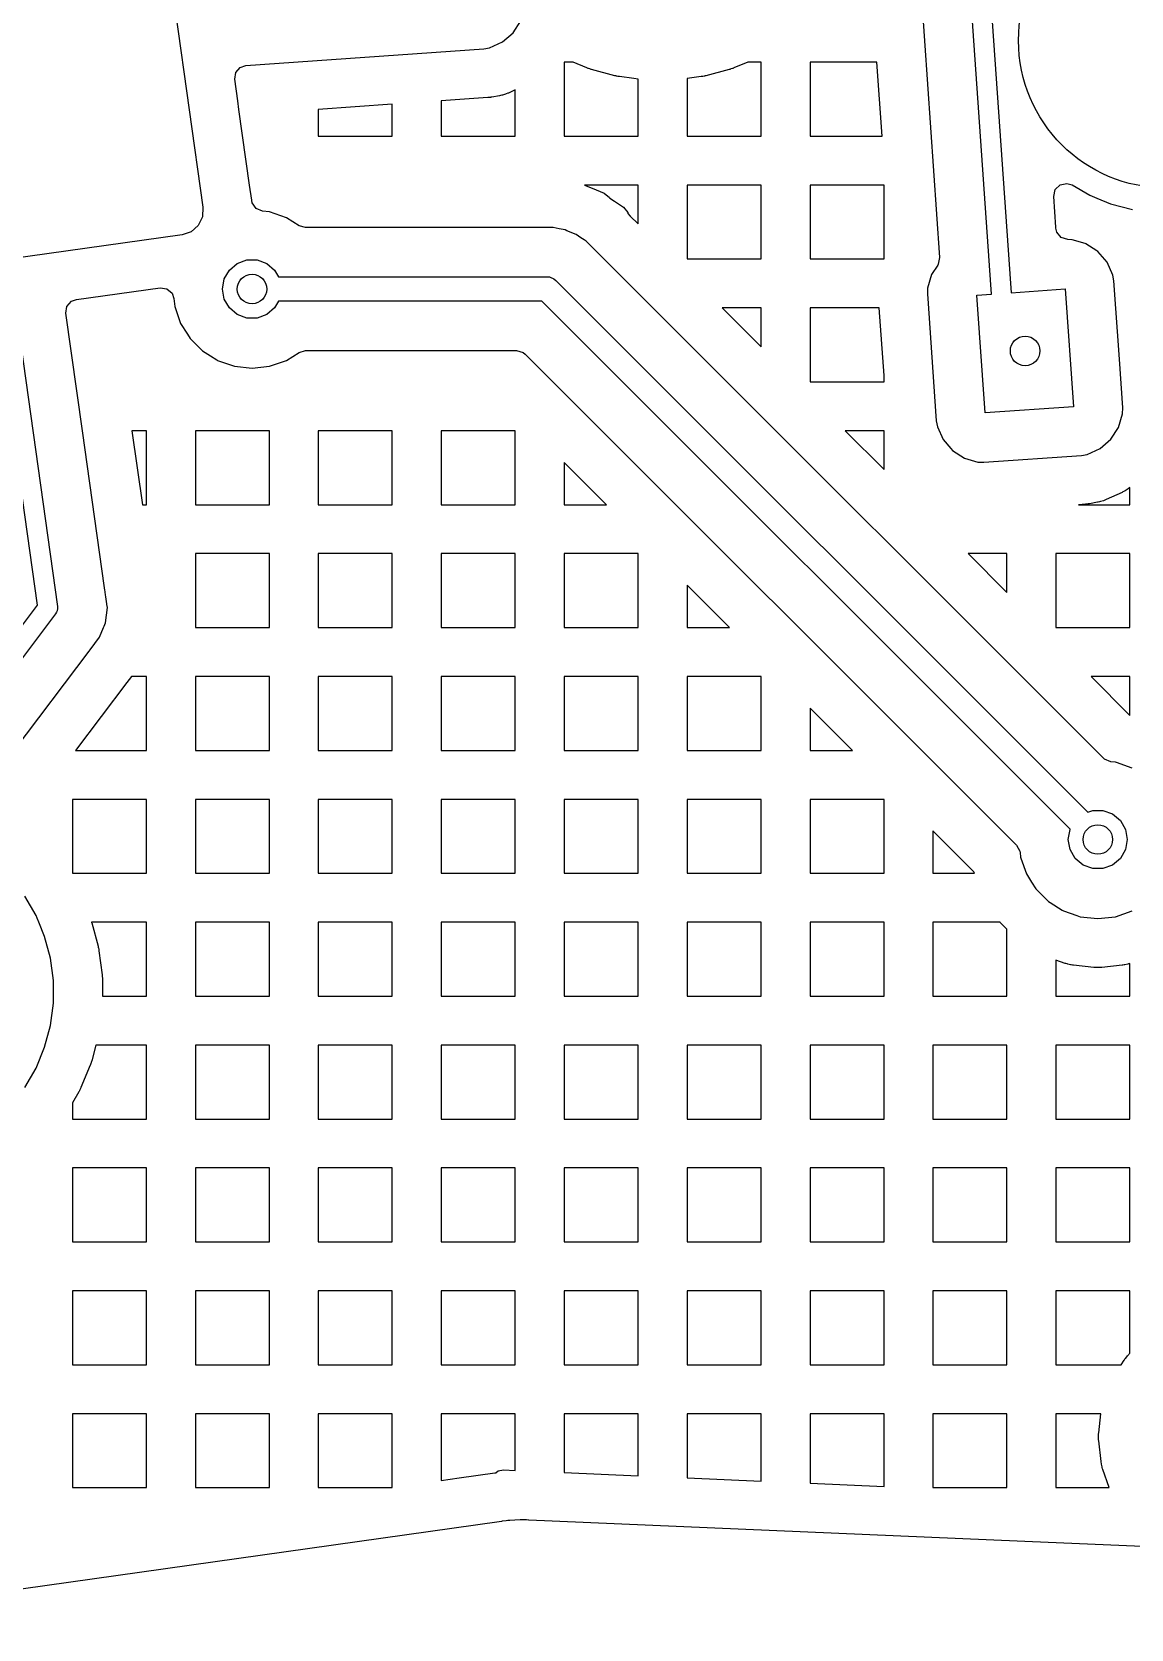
# Model space of a CAD drawing. Extents: x 2.49 to 8.57, y -5.87 to -1.87.
# Drawn here: x 4.153 to 4.593, y -4.87 to -4.23 of the extents above; entities that cross this region are included whole.
import ezdxf

# ---------------------------------------------------------------- set-up
doc = ezdxf.new("R2010")
doc.units = 0
doc.header["$MEASUREMENT"] = 0
doc.layers.add('BLACK', color=7, linetype='CONTINUOUS')

msp = doc.modelspace()

# ---------------------------------------------------------------- linework, layer by layer
at = {"layer": 'BLACK', "linetype": 'CONTINUOUS'}
for p, q in [((4.53754, -4.33535), (4.52454, -4.14934)), ((4.5325, -4.15042), (4.5454, -4.3348)), ((4.50509, -4.15374), (4.51676, -4.32069)), ((4.2109, -4.22253), (4.22186, -4.30051)), ((4.34601, -4.23064), (4.34908, -4.22588)), ((4.33657, -4.23669), (4.34173, -4.23435)), ((4.34173, -4.23435), (4.34601, -4.23064)), ((4.23906, -4.24376), (4.33424, -4.23711)), ((4.33424, -4.23711), (4.33657, -4.23669)), ((4.23456, -4.24931), (4.23496, -4.24659)), ((4.23496, -4.24659), (4.23677, -4.24452)), ((4.23677, -4.24452), (4.23906, -4.24376)), ((4.37003, -4.24244), (4.36646, -4.24244)), ((4.36646, -4.24244), (4.36646, -4.27205)), ((4.37558, -4.24474), (4.37003, -4.24244)), ((4.37573, -4.2448), (4.37558, -4.24474)), ((4.37603, -4.24491), (4.37573, -4.2448)), ((4.37618, -4.24496), (4.37603, -4.24491)), ((4.37679, -4.24517), (4.37618, -4.24496)), ((4.37694, -4.24522), (4.37679, -4.24517)), ((4.37725, -4.24531), (4.37694, -4.24522)), ((4.3774, -4.24536), (4.37725, -4.24531)), ((4.38675, -4.24786), (4.3774, -4.24536)), ((4.43257, -4.24536), (4.42322, -4.24786)), ((4.43272, -4.24531), (4.43257, -4.24536)), ((4.43303, -4.24522), (4.43272, -4.24531)), ((4.43318, -4.24517), (4.43303, -4.24522)), ((4.43379, -4.24496), (4.43318, -4.24517)), ((4.43394, -4.24491), (4.43379, -4.24496)), ((4.43424, -4.2448), (4.43394, -4.24491)), ((4.43439, -4.24474), (4.43424, -4.2448)), ((4.43994, -4.24244), (4.43439, -4.24474)), ((4.44528, -4.24244), (4.43994, -4.24244)), ((4.44528, -4.27205), (4.44528, -4.24244)), ((4.49164, -4.24244), (4.46489, -4.24244)), ((4.46489, -4.24244), (4.46489, -4.27205)), ((4.49371, -4.27205), (4.49164, -4.24244)), ((4.23578, -4.25795), (4.23456, -4.24931)), ((4.34686, -4.25355), (4.34413, -4.25479)), ((4.34686, -4.27205), (4.34686, -4.25355)), ((4.3869, -4.2479), (4.38675, -4.24786)), ((4.38722, -4.24797), (4.3869, -4.2479)), ((4.38737, -4.24801), (4.38722, -4.24797)), ((4.388, -4.24813), (4.38737, -4.24801)), ((4.38816, -4.24816), (4.388, -4.24813)), ((4.38848, -4.24821), (4.38816, -4.24816)), ((4.38863, -4.24824), (4.38848, -4.24821)), ((4.3943, -4.24898), (4.38863, -4.24824)), ((4.39607, -4.24922), (4.3943, -4.24898)), ((4.39607, -4.27205), (4.39607, -4.24922)), ((4.42134, -4.24824), (4.41568, -4.24898)), ((4.41568, -4.24898), (4.41568, -4.27205)), ((4.4215, -4.24821), (4.42134, -4.24824)), ((4.42181, -4.24816), (4.4215, -4.24821)), ((4.42197, -4.24813), (4.42181, -4.24816)), ((4.4226, -4.24801), (4.42197, -4.24813)), ((4.42276, -4.24797), (4.4226, -4.24801)), ((4.42307, -4.2479), (4.42276, -4.24797)), ((4.42322, -4.24786), (4.42307, -4.2479)), ((4.23626, -4.26139), (4.23578, -4.25795)), ((4.29764, -4.25932), (4.26804, -4.26139)), ((4.29764, -4.27205), (4.29764, -4.25932)), ((4.33587, -4.25665), (4.31725, -4.25795)), ((4.31725, -4.25795), (4.31725, -4.27205)), ((4.336, -4.25664), (4.33587, -4.25665)), ((4.33627, -4.25661), (4.336, -4.25664)), ((4.3364, -4.2566), (4.33627, -4.25661)), ((4.33692, -4.25653), (4.3364, -4.2566)), ((4.33705, -4.25651), (4.33692, -4.25653)), ((4.33731, -4.25648), (4.33705, -4.25651)), ((4.33744, -4.25645), (4.33731, -4.25648)), ((4.34062, -4.25588), (4.33744, -4.25645)), ((4.34092, -4.25582), (4.34062, -4.25588)), ((4.34152, -4.25568), (4.34092, -4.25582)), ((4.34181, -4.25559), (4.34152, -4.25568)), ((4.34298, -4.25523), (4.34181, -4.25559)), ((4.34327, -4.25513), (4.34298, -4.25523)), ((4.34384, -4.25491), (4.34327, -4.25513)), ((4.34413, -4.25479), (4.34384, -4.25491)), ((4.24052, -4.29165), (4.23626, -4.26139)), ((4.26804, -4.26139), (4.26804, -4.27205)), ((4.26804, -4.27205), (4.29764, -4.27205)), ((4.31725, -4.27205), (4.34686, -4.27205)), ((4.36646, -4.27205), (4.39607, -4.27205)), ((4.41568, -4.27205), (4.44528, -4.27205)), ((4.46489, -4.27205), (4.49371, -4.27205)), ((4.24136, -4.29765), (4.24052, -4.29165)), ((4.39607, -4.29165), (4.37463, -4.29165)), ((4.37463, -4.29165), (4.37504, -4.29182)), ((4.37504, -4.29182), (4.37922, -4.29355)), ((4.39607, -4.30721), (4.39607, -4.29165)), ((4.44528, -4.29165), (4.41568, -4.29165)), ((4.41568, -4.29165), (4.41568, -4.32126)), ((4.44528, -4.32126), (4.44528, -4.29165)), ((4.49449, -4.29165), (4.46489, -4.29165)), ((4.46489, -4.29165), (4.46489, -4.32126)), ((4.49449, -4.32126), (4.49449, -4.29165)), ((4.56304, -4.2935), (4.56499, -4.29156)), ((4.56499, -4.29156), (4.56768, -4.29098)), ((4.56768, -4.29098), (4.56976, -4.29162)), ((4.56976, -4.29162), (4.57685, -4.29572)), ((4.24139, -4.29789), (4.24136, -4.29765)), ((4.24159, -4.29873), (4.24139, -4.29789)), ((4.24314, -4.301), (4.24159, -4.29873)), ((4.37922, -4.29355), (4.37922, -4.29355)), ((4.37922, -4.29355), (4.37922, -4.29355)), ((4.37922, -4.29355), (4.3825, -4.29491)), ((4.3825, -4.29491), (4.38464, -4.29664)), ((4.38464, -4.29664), (4.38473, -4.29689)), ((4.38473, -4.29689), (4.3866, -4.29814)), ((4.3866, -4.29814), (4.3866, -4.29814)), ((4.3866, -4.29814), (4.39014, -4.30051)), ((4.56245, -4.29619), (4.56304, -4.2935)), ((4.56331, -4.30854), (4.56245, -4.29619)), ((4.57685, -4.29572), (4.57685, -4.29572)), ((4.57685, -4.29572), (4.57685, -4.29572)), ((4.57685, -4.29572), (4.5797, -4.29689)), ((4.5797, -4.29689), (4.5852, -4.29917)), ((4.22164, -4.30434), (4.21998, -4.3078)), ((4.22186, -4.30051), (4.22164, -4.30434)), ((4.24568, -4.30206), (4.24314, -4.301)), ((4.24855, -4.30239), (4.24568, -4.30206)), ((4.25526, -4.30473), (4.24855, -4.30239)), ((4.24855, -4.30239), (4.24855, -4.30239)), ((4.26035, -4.30793), (4.25526, -4.30473)), ((4.39014, -4.30051), (4.3919, -4.30262)), ((4.3919, -4.30262), (4.39196, -4.30311)), ((4.39196, -4.30311), (4.39294, -4.30409)), ((4.39294, -4.30409), (4.39294, -4.30409)), ((4.39294, -4.30409), (4.39607, -4.30721)), ((4.5852, -4.29917), (4.59392, -4.30151)), ((4.21711, -4.31036), (4.21348, -4.31162)), ((4.21998, -4.3078), (4.21711, -4.31036)), ((4.26295, -4.30868), (4.26035, -4.30793)), ((4.36203, -4.30868), (4.26295, -4.30868)), ((4.36439, -4.30915), (4.36203, -4.30868)), ((4.36203, -4.30868), (4.36203, -4.30868)), ((4.36203, -4.30868), (4.36203, -4.30868)), ((4.36679, -4.30963), (4.36439, -4.30915)), ((4.36439, -4.30915), (4.36439, -4.30915)), ((4.36754, -4.30994), (4.36679, -4.30963)), ((4.36679, -4.30963), (4.36679, -4.30963)), ((4.37127, -4.31148), (4.36754, -4.30994)), ((4.37317, -4.31275), (4.37127, -4.31148)), ((4.37127, -4.31148), (4.37127, -4.31148)), ((4.56334, -4.30898), (4.56331, -4.30854)), ((4.5637, -4.3105), (4.56334, -4.30898)), ((4.56542, -4.31265), (4.5637, -4.3105)), ((4.21348, -4.31162), (4.14409, -4.32138)), ((4.3745, -4.31364), (4.37317, -4.31275)), ((4.37317, -4.31275), (4.37317, -4.31275)), ((4.37317, -4.31275), (4.37317, -4.31275)), ((4.37531, -4.31418), (4.3745, -4.31364)), ((4.37891, -4.31778), (4.37531, -4.31418)), ((4.38239, -4.32126), (4.37891, -4.31778)), ((4.37891, -4.31778), (4.37891, -4.31778)), ((4.56803, -4.31352), (4.56542, -4.31265)), ((4.56986, -4.31359), (4.56803, -4.31352)), ((4.575, -4.31511), (4.56986, -4.31359)), ((4.56986, -4.31359), (4.56986, -4.31359)), ((4.5753, -4.3152), (4.575, -4.31511)), ((4.57964, -4.318), (4.5753, -4.3152)), ((4.15562, -4.45998), (4.13629, -4.32247)), ((4.14409, -4.32138), (4.16364, -4.4605)), ((4.23245, -4.32571), (4.23559, -4.32308)), ((4.23559, -4.32308), (4.23945, -4.32167)), ((4.23945, -4.32167), (4.24355, -4.32167)), ((4.24355, -4.32167), (4.2474, -4.32308)), ((4.2474, -4.32308), (4.25054, -4.32571)), ((4.40199, -4.34087), (4.38239, -4.32126)), ((4.41568, -4.32126), (4.44528, -4.32126)), ((4.46489, -4.32126), (4.49449, -4.32126)), ((4.516, -4.32368), (4.51356, -4.32746)), ((4.51618, -4.32338), (4.516, -4.32368)), ((4.51676, -4.32069), (4.51618, -4.32338)), ((4.58006, -4.31827), (4.57964, -4.318)), ((4.58376, -4.32255), (4.58006, -4.31827)), ((4.58611, -4.32771), (4.58376, -4.32255)), ((4.58376, -4.32255), (4.58376, -4.32255)), ((4.58376, -4.32255), (4.58376, -4.32255)), ((4.22969, -4.33331), (4.2304, -4.32927)), ((4.2304, -4.32927), (4.23245, -4.32571)), ((4.25054, -4.32571), (4.25209, -4.32839)), ((4.25209, -4.32839), (4.35961, -4.32839)), ((4.35961, -4.32839), (4.36057, -4.32848)), ((4.36057, -4.32848), (4.36057, -4.32848)), ((4.36057, -4.32848), (4.36089, -4.32861)), ((4.36089, -4.32861), (4.36234, -4.32921)), ((4.36234, -4.32921), (4.36234, -4.32921)), ((4.36234, -4.32921), (4.36309, -4.32983)), ((4.36309, -4.32983), (4.57611, -4.54285)), ((4.51356, -4.32746), (4.51195, -4.3329)), ((4.51356, -4.32746), (4.51356, -4.32746)), ((4.58652, -4.33004), (4.58611, -4.32771)), ((4.58872, -4.36139), (4.58652, -4.33004)), ((4.17118, -4.33747), (4.20467, -4.33276)), ((4.20467, -4.33276), (4.20739, -4.33316)), ((4.20739, -4.33316), (4.20947, -4.33497)), ((4.20947, -4.33497), (4.2102, -4.33705)), ((4.2102, -4.33705), (4.21058, -4.34036)), ((4.2304, -4.33735), (4.22969, -4.33331)), ((4.51195, -4.3329), (4.51186, -4.33526)), ((4.51186, -4.33526), (4.51186, -4.33526)), ((4.51186, -4.33526), (4.51542, -4.38615)), ((4.51195, -4.3329), (4.51195, -4.3329)), ((4.53165, -4.33576), (4.53754, -4.33535)), ((4.53495, -4.38289), (4.53165, -4.33576)), ((4.5454, -4.3348), (4.567, -4.33329)), ((4.567, -4.33329), (4.57029, -4.38042)), ((4.16702, -4.34298), (4.16742, -4.34026)), ((4.17364, -4.39008), (4.16702, -4.34298)), ((4.16742, -4.34026), (4.16923, -4.33819)), ((4.16923, -4.33819), (4.17118, -4.33747)), ((4.21058, -4.34036), (4.21058, -4.34036)), ((4.21058, -4.34036), (4.21292, -4.34707)), ((4.23245, -4.3409), (4.2304, -4.33735)), ((4.23559, -4.34354), (4.23245, -4.3409)), ((4.25054, -4.3409), (4.2474, -4.34354)), ((4.25209, -4.33823), (4.25054, -4.3409)), ((4.35757, -4.33823), (4.25209, -4.33823)), ((4.56902, -4.54968), (4.35757, -4.33823)), ((4.4316, -4.37047), (4.40199, -4.34087)), ((4.44528, -4.34087), (4.42972, -4.34087)), ((4.42972, -4.34087), (4.44528, -4.35643)), ((4.44528, -4.35643), (4.44528, -4.34087)), ((4.4926, -4.34087), (4.46489, -4.34087)), ((4.46489, -4.34087), (4.46489, -4.37047)), ((4.49449, -4.36794), (4.4926, -4.34087)), ((4.21292, -4.34707), (4.21565, -4.3514)), ((4.23945, -4.34494), (4.23559, -4.34354)), ((4.24355, -4.34494), (4.23945, -4.34494)), ((4.2474, -4.34354), (4.24355, -4.34494)), ((4.21565, -4.3514), (4.2167, -4.35308)), ((4.2167, -4.35308), (4.22172, -4.3581)), ((4.22172, -4.3581), (4.22481, -4.36004)), ((4.22481, -4.36004), (4.22743, -4.36169)), ((4.22743, -4.36169), (4.22774, -4.36188)), ((4.22774, -4.36188), (4.23444, -4.36423)), ((4.24855, -4.36423), (4.25526, -4.36188)), ((4.25526, -4.36188), (4.26035, -4.35868)), ((4.26035, -4.35868), (4.26295, -4.35793)), ((4.26295, -4.35793), (4.34738, -4.35793)), ((4.34738, -4.35793), (4.35002, -4.35871)), ((4.35002, -4.35871), (4.35084, -4.35936)), ((4.35084, -4.35936), (4.54755, -4.55608)), ((4.59008, -4.38093), (4.58872, -4.36139)), ((4.23444, -4.36423), (4.23444, -4.36423)), ((4.23444, -4.36423), (4.2415, -4.36502)), ((4.2415, -4.36502), (4.24855, -4.36423)), ((4.2415, -4.36502), (4.2415, -4.36502)), ((4.2415, -4.36502), (4.2415, -4.36502)), ((4.24855, -4.36423), (4.24855, -4.36423)), ((4.24855, -4.36423), (4.24855, -4.36423)), ((4.49449, -4.37047), (4.49449, -4.36794)), ((4.45121, -4.39008), (4.4316, -4.37047)), ((4.46489, -4.37047), (4.49449, -4.37047)), ((4.57029, -4.38042), (4.53495, -4.38289)), ((4.58999, -4.38328), (4.59008, -4.38093)), ((4.51542, -4.38615), (4.51542, -4.38615)), ((4.51542, -4.38615), (4.51584, -4.38847)), ((4.58839, -4.38872), (4.58999, -4.38328)), ((4.18249, -4.45303), (4.17364, -4.39008)), ((4.19922, -4.39008), (4.19344, -4.39008)), ((4.19344, -4.39008), (4.1976, -4.41969)), ((4.19922, -4.41969), (4.19922, -4.39008)), ((4.24843, -4.39008), (4.21882, -4.39008)), ((4.21882, -4.39008), (4.21882, -4.41969)), ((4.24843, -4.41969), (4.24843, -4.39008)), ((4.29764, -4.39008), (4.26804, -4.39008)), ((4.26804, -4.39008), (4.26804, -4.41969)), ((4.29764, -4.41969), (4.29764, -4.39008)), ((4.34686, -4.39008), (4.31725, -4.39008)), ((4.31725, -4.39008), (4.31725, -4.41969)), ((4.34686, -4.41969), (4.34686, -4.39008)), ((4.48081, -4.41969), (4.45121, -4.39008)), ((4.49449, -4.39008), (4.47893, -4.39008)), ((4.47893, -4.39008), (4.49449, -4.40564)), ((4.49449, -4.40564), (4.49449, -4.39008)), ((4.51584, -4.38847), (4.51584, -4.38847)), ((4.51584, -4.38847), (4.51818, -4.39363)), ((4.51818, -4.39363), (4.51818, -4.39363)), ((4.51818, -4.39363), (4.52122, -4.39715)), ((4.58103, -4.39718), (4.58532, -4.39348)), ((4.58532, -4.39348), (4.58839, -4.38872)), ((4.52122, -4.39715), (4.52189, -4.39792)), ((4.52189, -4.39792), (4.52665, -4.40099)), ((4.52665, -4.40099), (4.53208, -4.40259)), ((4.53444, -4.40268), (4.57355, -4.39994)), ((4.57355, -4.39994), (4.57587, -4.39953)), ((4.57587, -4.39953), (4.58103, -4.39718)), ((4.38343, -4.41969), (4.36646, -4.40272)), ((4.36646, -4.40272), (4.36646, -4.41969)), ((4.53208, -4.40259), (4.53287, -4.40262)), ((4.53287, -4.40262), (4.53444, -4.40268)), ((4.53444, -4.40268), (4.53444, -4.40268)), ((4.53444, -4.40268), (4.53444, -4.40268)), ((4.59219, -4.41332), (4.59101, -4.41407)), ((4.59248, -4.41312), (4.59219, -4.41332)), ((4.59292, -4.41279), (4.59248, -4.41312)), ((4.59292, -4.41969), (4.59292, -4.41279)), ((4.1976, -4.41969), (4.19922, -4.41969)), ((4.21882, -4.41969), (4.24843, -4.41969)), ((4.26804, -4.41969), (4.29764, -4.41969)), ((4.31725, -4.41969), (4.34686, -4.41969)), ((4.36646, -4.41969), (4.38343, -4.41969)), ((4.50042, -4.43929), (4.48081, -4.41969)), ((4.57518, -4.41949), (4.57231, -4.41969)), ((4.57231, -4.41969), (4.59292, -4.41969)), ((4.57531, -4.41947), (4.57518, -4.41949)), ((4.57557, -4.41945), (4.57531, -4.41947)), ((4.5757, -4.41943), (4.57557, -4.41945)), ((4.57622, -4.41937), (4.5757, -4.41943)), ((4.57635, -4.41935), (4.57622, -4.41937)), ((4.57661, -4.41931), (4.57635, -4.41935)), ((4.57674, -4.41929), (4.57661, -4.41931)), ((4.57993, -4.41872), (4.57674, -4.41929)), ((4.58022, -4.41866), (4.57993, -4.41872)), ((4.58082, -4.41851), (4.58022, -4.41866)), ((4.58111, -4.41843), (4.58082, -4.41851)), ((4.58229, -4.41807), (4.58111, -4.41843)), ((4.58257, -4.41797), (4.58229, -4.41807)), ((4.58315, -4.41775), (4.58257, -4.41797)), ((4.58343, -4.41763), (4.58315, -4.41775)), ((4.58978, -4.41474), (4.58343, -4.41763)), ((4.5901, -4.41459), (4.58978, -4.41474)), ((4.59071, -4.41425), (4.5901, -4.41459)), ((4.59101, -4.41407), (4.59071, -4.41425)), ((4.24843, -4.43929), (4.21882, -4.43929)), ((4.21882, -4.43929), (4.21882, -4.4689)), ((4.24843, -4.4689), (4.24843, -4.43929)), ((4.29764, -4.43929), (4.26804, -4.43929)), ((4.26804, -4.43929), (4.26804, -4.4689)), ((4.29764, -4.4689), (4.29764, -4.43929)), ((4.34686, -4.43929), (4.31725, -4.43929)), ((4.31725, -4.43929), (4.31725, -4.4689)), ((4.34686, -4.4689), (4.34686, -4.43929)), ((4.39607, -4.43929), (4.36646, -4.43929)), ((4.36646, -4.43929), (4.36646, -4.4689)), ((4.39607, -4.4689), (4.39607, -4.43929)), ((4.53002, -4.4689), (4.50042, -4.43929)), ((4.54371, -4.43929), (4.52815, -4.43929)), ((4.52815, -4.43929), (4.54371, -4.45485)), ((4.54371, -4.45485), (4.54371, -4.43929)), ((4.59292, -4.43929), (4.56331, -4.43929)), ((4.56331, -4.43929), (4.56331, -4.4689)), ((4.59292, -4.4689), (4.59292, -4.43929)), ((4.43264, -4.4689), (4.41568, -4.45193)), ((4.41568, -4.45193), (4.41568, -4.4689)), ((4.18261, -4.45389), (4.18249, -4.45303)), ((4.18269, -4.45444), (4.18261, -4.45389)), ((4.18261, -4.45389), (4.18261, -4.45389)), ((4.18261, -4.45389), (4.18261, -4.45389)), ((4.18272, -4.45468), (4.18269, -4.45444)), ((4.18288, -4.45579), (4.18272, -4.45468)), ((4.18272, -4.45468), (4.18272, -4.45468)), ((4.18298, -4.45655), (4.18288, -4.45579)), ((4.18339, -4.45945), (4.18298, -4.45655)), ((4.11799, -4.50991), (4.15562, -4.45998)), ((4.16289, -4.46342), (4.1233, -4.51596)), ((4.16329, -4.46276), (4.16289, -4.46342)), ((4.16344, -4.46215), (4.16329, -4.46276)), ((4.16367, -4.46127), (4.16344, -4.46215)), ((4.16364, -4.4605), (4.16367, -4.46127)), ((4.18283, -4.46702), (4.18359, -4.46084)), ((4.18342, -4.45965), (4.18339, -4.45945)), ((4.18359, -4.46084), (4.18342, -4.45965)), ((4.1805, -4.47279), (4.18207, -4.4689)), ((4.18207, -4.4689), (4.18229, -4.46835)), ((4.18229, -4.46835), (4.18283, -4.46702)), ((4.21882, -4.4689), (4.24843, -4.4689)), ((4.26804, -4.4689), (4.29764, -4.4689)), ((4.31725, -4.4689), (4.34686, -4.4689)), ((4.36646, -4.4689), (4.39607, -4.4689)), ((4.41568, -4.4689), (4.43264, -4.4689)), ((4.54963, -4.4885), (4.53002, -4.4689)), ((4.56331, -4.4689), (4.59292, -4.4689)), ((4.1763, -4.47835), (4.17675, -4.47776)), ((4.17675, -4.47776), (4.1805, -4.47279)), ((4.17675, -4.47776), (4.17675, -4.47776)), ((4.14634, -4.51811), (4.1763, -4.47835)), ((4.1763, -4.47835), (4.1763, -4.47835)), ((4.1932, -4.4885), (4.19139, -4.49091)), ((4.19922, -4.4885), (4.1932, -4.4885)), ((4.19922, -4.51811), (4.19922, -4.4885)), ((4.24843, -4.4885), (4.21882, -4.4885)), ((4.21882, -4.4885), (4.21882, -4.51811)), ((4.24843, -4.51811), (4.24843, -4.4885)), ((4.29764, -4.4885), (4.26804, -4.4885)), ((4.26804, -4.4885), (4.26804, -4.51811)), ((4.29764, -4.51811), (4.29764, -4.4885)), ((4.34686, -4.4885), (4.31725, -4.4885)), ((4.31725, -4.4885), (4.31725, -4.51811)), ((4.34686, -4.51811), (4.34686, -4.4885)), ((4.39607, -4.4885), (4.36646, -4.4885)), ((4.36646, -4.4885), (4.36646, -4.51811)), ((4.39607, -4.51811), (4.39607, -4.4885)), ((4.44528, -4.4885), (4.41568, -4.4885)), ((4.41568, -4.4885), (4.41568, -4.51811)), ((4.44528, -4.51811), (4.44528, -4.4885)), ((4.58238, -4.52125), (4.54963, -4.4885)), ((4.59292, -4.4885), (4.57736, -4.4885)), ((4.57736, -4.4885), (4.59292, -4.50407)), ((4.59292, -4.50407), (4.59292, -4.4885)), ((4.19139, -4.49091), (4.17089, -4.51811)), ((4.19139, -4.49091), (4.19139, -4.49091)), ((4.48186, -4.51811), (4.46489, -4.50114)), ((4.46489, -4.50114), (4.46489, -4.51811)), ((4.17089, -4.51811), (4.19922, -4.51811)), ((4.21882, -4.51811), (4.24843, -4.51811)), ((4.26804, -4.51811), (4.29764, -4.51811)), ((4.31725, -4.51811), (4.34686, -4.51811)), ((4.36646, -4.51811), (4.39607, -4.51811)), ((4.41568, -4.51811), (4.44528, -4.51811)), ((4.46489, -4.51811), (4.48186, -4.51811)), ((4.58275, -4.52158), (4.58238, -4.52125)), ((4.58528, -4.52265), (4.58275, -4.52158)), ((4.58714, -4.52286), (4.58528, -4.52265)), ((4.58754, -4.523), (4.58714, -4.52286)), ((4.58714, -4.52286), (4.58714, -4.52286)), ((4.58714, -4.52286), (4.58714, -4.52286)), ((4.59384, -4.5252), (4.58754, -4.523)), ((4.19922, -4.53772), (4.16961, -4.53772)), ((4.16961, -4.53772), (4.16961, -4.56732)), ((4.19922, -4.56732), (4.19922, -4.53772)), ((4.24843, -4.53772), (4.21882, -4.53772)), ((4.21882, -4.53772), (4.21882, -4.56732)), ((4.24843, -4.56732), (4.24843, -4.53772)), ((4.29764, -4.53772), (4.26804, -4.53772)), ((4.26804, -4.53772), (4.26804, -4.56732)), ((4.29764, -4.56732), (4.29764, -4.53772)), ((4.34686, -4.53772), (4.31725, -4.53772)), ((4.31725, -4.53772), (4.31725, -4.56732)), ((4.34686, -4.56732), (4.34686, -4.53772)), ((4.39607, -4.53772), (4.36646, -4.53772)), ((4.36646, -4.53772), (4.36646, -4.56732)), ((4.39607, -4.56732), (4.39607, -4.53772)), ((4.44528, -4.53772), (4.41568, -4.53772)), ((4.41568, -4.53772), (4.41568, -4.56732)), ((4.44528, -4.56732), (4.44528, -4.53772)), ((4.49449, -4.53772), (4.46489, -4.53772)), ((4.46489, -4.53772), (4.46489, -4.56732)), ((4.49449, -4.56732), (4.49449, -4.53772)), ((4.57611, -4.54285), (4.57803, -4.54215)), ((4.57803, -4.54215), (4.58213, -4.54215)), ((4.58213, -4.54215), (4.58598, -4.54355)), ((4.58598, -4.54355), (4.58913, -4.54619)), ((4.58913, -4.54619), (4.59118, -4.54974)), ((4.53044, -4.56669), (4.5141, -4.55035)), ((4.5141, -4.55035), (4.5141, -4.56732)), ((4.56827, -4.55378), (4.56898, -4.54974)), ((4.56898, -4.55782), (4.56827, -4.55378)), ((4.56898, -4.54974), (4.56902, -4.54968)), ((4.59118, -4.54974), (4.59189, -4.55378)), ((4.59189, -4.55378), (4.59118, -4.55782)), ((4.54755, -4.55608), (4.54887, -4.55849)), ((4.54887, -4.55849), (4.54895, -4.55898)), ((4.54895, -4.55898), (4.54916, -4.56084)), ((4.54916, -4.56084), (4.54916, -4.56084)), ((4.54916, -4.56084), (4.54916, -4.56084)), ((4.54916, -4.56084), (4.54932, -4.56131)), ((4.57103, -4.56137), (4.56898, -4.55782)), ((4.59118, -4.55782), (4.58913, -4.56137)), ((4.16961, -4.56732), (4.19922, -4.56732)), ((4.21882, -4.56732), (4.24843, -4.56732)), ((4.26804, -4.56732), (4.29764, -4.56732)), ((4.31725, -4.56732), (4.34686, -4.56732)), ((4.36646, -4.56732), (4.39607, -4.56732)), ((4.41568, -4.56732), (4.44528, -4.56732)), ((4.46489, -4.56732), (4.49449, -4.56732)), ((4.5141, -4.56732), (4.53066, -4.56732)), ((4.53047, -4.56679), (4.53044, -4.56669)), ((4.53066, -4.56732), (4.53047, -4.56679)), ((4.54932, -4.56131), (4.5515, -4.56754)), ((4.57417, -4.56401), (4.57103, -4.56137)), ((4.57803, -4.56541), (4.57417, -4.56401)), ((4.58213, -4.56541), (4.57803, -4.56541)), ((4.58598, -4.56401), (4.58213, -4.56541)), ((4.58913, -4.56137), (4.58598, -4.56401)), ((4.5515, -4.56754), (4.55358, -4.57085)), ((4.55358, -4.57085), (4.55528, -4.57355)), ((4.55528, -4.57355), (4.56031, -4.57857)), ((4.15503, -4.58425), (4.15051, -4.57642)), ((4.56031, -4.57857), (4.56095, -4.57898)), ((4.56095, -4.57898), (4.56583, -4.58204)), ((4.15548, -4.58533), (4.15503, -4.58425)), ((4.15503, -4.58425), (4.15503, -4.58425)), ((4.15503, -4.58425), (4.15503, -4.58425)), ((4.15614, -4.58693), (4.15548, -4.58533)), ((4.56583, -4.58204), (4.56632, -4.58235)), ((4.56632, -4.58235), (4.57173, -4.58425)), ((4.57173, -4.58425), (4.57302, -4.5847)), ((4.57302, -4.5847), (4.57302, -4.5847)), ((4.57302, -4.5847), (4.58008, -4.58549)), ((4.58008, -4.58549), (4.58714, -4.5847)), ((4.58008, -4.58549), (4.58008, -4.58549)), ((4.58008, -4.58549), (4.58008, -4.58549)), ((4.58714, -4.5847), (4.59384, -4.58235)), ((4.58714, -4.5847), (4.58714, -4.5847)), ((4.58714, -4.5847), (4.58714, -4.5847)), ((4.15849, -4.59259), (4.15614, -4.58693)), ((4.16083, -4.60132), (4.15849, -4.59259)), ((4.19922, -4.58693), (4.17726, -4.58693)), ((4.17726, -4.58693), (4.1773, -4.58706)), ((4.1773, -4.58706), (4.17734, -4.58721)), ((4.17734, -4.58721), (4.17985, -4.59656)), ((4.19922, -4.61654), (4.19922, -4.58693)), ((4.24843, -4.58693), (4.21882, -4.58693)), ((4.21882, -4.58693), (4.21882, -4.61654)), ((4.24843, -4.61654), (4.24843, -4.58693)), ((4.29764, -4.58693), (4.26804, -4.58693)), ((4.26804, -4.58693), (4.26804, -4.61654)), ((4.29764, -4.61654), (4.29764, -4.58693)), ((4.34686, -4.58693), (4.31725, -4.58693)), ((4.31725, -4.58693), (4.31725, -4.61654)), ((4.34686, -4.61654), (4.34686, -4.58693)), ((4.39607, -4.58693), (4.36646, -4.58693)), ((4.36646, -4.58693), (4.36646, -4.61654)), ((4.39607, -4.61654), (4.39607, -4.58693)), ((4.44528, -4.58693), (4.41568, -4.58693)), ((4.41568, -4.58693), (4.41568, -4.61654)), ((4.44528, -4.61654), (4.44528, -4.58693)), ((4.49449, -4.58693), (4.46489, -4.58693)), ((4.46489, -4.58693), (4.46489, -4.61654)), ((4.49449, -4.61654), (4.49449, -4.58693)), ((4.54094, -4.58693), (4.5141, -4.58693)), ((4.5141, -4.58693), (4.5141, -4.61654)), ((4.54103, -4.58703), (4.54094, -4.58693)), ((4.54371, -4.5897), (4.54103, -4.58703)), ((4.54371, -4.61654), (4.54371, -4.5897)), ((4.17985, -4.59656), (4.17989, -4.59671)), ((4.17989, -4.59671), (4.17996, -4.59702)), ((4.17996, -4.59702), (4.17999, -4.59718)), ((4.17999, -4.59718), (4.18012, -4.59781)), ((4.18012, -4.59781), (4.18015, -4.59797)), ((4.18015, -4.59797), (4.1802, -4.59828)), ((4.1802, -4.59828), (4.18022, -4.59844)), ((4.18022, -4.59844), (4.18149, -4.60804)), ((4.16201, -4.61028), (4.16083, -4.60132)), ((4.56707, -4.60339), (4.56331, -4.60207)), ((4.56331, -4.60207), (4.56331, -4.61654)), ((4.56733, -4.60347), (4.56707, -4.60339)), ((4.56786, -4.60362), (4.56733, -4.60347)), ((4.56812, -4.60369), (4.56786, -4.60362)), ((4.5692, -4.60394), (4.56812, -4.60369)), ((4.56946, -4.60399), (4.5692, -4.60394)), ((4.57001, -4.60408), (4.56946, -4.60399)), ((4.57028, -4.60412), (4.57001, -4.60408)), ((4.57843, -4.60504), (4.57028, -4.60412)), ((4.5787, -4.60506), (4.57843, -4.60504)), ((4.57926, -4.60509), (4.5787, -4.60506)), ((4.57953, -4.6051), (4.57926, -4.60509)), ((4.58063, -4.6051), (4.57953, -4.6051)), ((4.5809, -4.60509), (4.58063, -4.6051)), ((4.58146, -4.60506), (4.5809, -4.60509)), ((4.58173, -4.60504), (4.58146, -4.60506)), ((4.58988, -4.60412), (4.58173, -4.60504)), ((4.59015, -4.60408), (4.58988, -4.60412)), ((4.59069, -4.60399), (4.59015, -4.60408)), ((4.59096, -4.60394), (4.59069, -4.60399)), ((4.59204, -4.60369), (4.59096, -4.60394)), ((4.5923, -4.60362), (4.59204, -4.60369)), ((4.59283, -4.60347), (4.5923, -4.60362)), ((4.59292, -4.60344), (4.59283, -4.60347)), ((4.59292, -4.61654), (4.59292, -4.60344)), ((4.16201, -4.61931), (4.16201, -4.61028)), ((4.18149, -4.60804), (4.1815, -4.60819)), ((4.1815, -4.60819), (4.18154, -4.60852)), ((4.18154, -4.60852), (4.18155, -4.60867)), ((4.18155, -4.60867), (4.18159, -4.60932)), ((4.18159, -4.60932), (4.1816, -4.60947)), ((4.1816, -4.60947), (4.18161, -4.6098)), ((4.18161, -4.6098), (4.18161, -4.60996)), ((4.18161, -4.60996), (4.18161, -4.61654)), ((4.18161, -4.61654), (4.19922, -4.61654)), ((4.21882, -4.61654), (4.24843, -4.61654)), ((4.26804, -4.61654), (4.29764, -4.61654)), ((4.31725, -4.61654), (4.34686, -4.61654)), ((4.36646, -4.61654), (4.39607, -4.61654)), ((4.41568, -4.61654), (4.44528, -4.61654)), ((4.46489, -4.61654), (4.49449, -4.61654)), ((4.5141, -4.61654), (4.54371, -4.61654)), ((4.56331, -4.61654), (4.59292, -4.61654)), ((4.16083, -4.62827), (4.16201, -4.61931)), ((4.15849, -4.63699), (4.16083, -4.62827)), ((4.15503, -4.64534), (4.15849, -4.63699)), ((4.17901, -4.63614), (4.17734, -4.64238)), ((4.19922, -4.63614), (4.17901, -4.63614)), ((4.19922, -4.66575), (4.19922, -4.63614)), ((4.24843, -4.63614), (4.21882, -4.63614)), ((4.21882, -4.63614), (4.21882, -4.66575)), ((4.24843, -4.66575), (4.24843, -4.63614)), ((4.29764, -4.63614), (4.26804, -4.63614)), ((4.26804, -4.63614), (4.26804, -4.66575)), ((4.29764, -4.66575), (4.29764, -4.63614)), ((4.34686, -4.63614), (4.31725, -4.63614)), ((4.31725, -4.63614), (4.31725, -4.66575)), ((4.34686, -4.66575), (4.34686, -4.63614)), ((4.39607, -4.63614), (4.36646, -4.63614)), ((4.36646, -4.63614), (4.36646, -4.66575)), ((4.39607, -4.66575), (4.39607, -4.63614)), ((4.44528, -4.63614), (4.41568, -4.63614)), ((4.41568, -4.63614), (4.41568, -4.66575)), ((4.44528, -4.66575), (4.44528, -4.63614)), ((4.49449, -4.63614), (4.46489, -4.63614)), ((4.46489, -4.63614), (4.46489, -4.66575)), ((4.49449, -4.66575), (4.49449, -4.63614)), ((4.54371, -4.63614), (4.5141, -4.63614)), ((4.5141, -4.63614), (4.5141, -4.66575)), ((4.54371, -4.66575), (4.54371, -4.63614)), ((4.59292, -4.63614), (4.56331, -4.63614)), ((4.56331, -4.63614), (4.56331, -4.66575)), ((4.59292, -4.66575), (4.59292, -4.63614)), ((4.17678, -4.64405), (4.17673, -4.6442)), ((4.1769, -4.64375), (4.17678, -4.64405)), ((4.17695, -4.6436), (4.1769, -4.64375)), ((4.17716, -4.64299), (4.17695, -4.6436)), ((4.17721, -4.64284), (4.17716, -4.64299)), ((4.1773, -4.64253), (4.17721, -4.64284)), ((4.17734, -4.64238), (4.1773, -4.64253)), ((4.15051, -4.65316), (4.15503, -4.64534)), ((4.17673, -4.6442), (4.17302, -4.65314)), ((4.17217, -4.65487), (4.16961, -4.6593)), ((4.17225, -4.65473), (4.17217, -4.65487)), ((4.1724, -4.65444), (4.17225, -4.65473)), ((4.17247, -4.6543), (4.1724, -4.65444)), ((4.17276, -4.65373), (4.17247, -4.6543)), ((4.17283, -4.65358), (4.17276, -4.65373)), ((4.17296, -4.65329), (4.17283, -4.65358)), ((4.17302, -4.65314), (4.17296, -4.65329)), ((4.16961, -4.6593), (4.16961, -4.66575)), ((4.16961, -4.66575), (4.19922, -4.66575)), ((4.21882, -4.66575), (4.24843, -4.66575)), ((4.26804, -4.66575), (4.29764, -4.66575)), ((4.31725, -4.66575), (4.34686, -4.66575)), ((4.36646, -4.66575), (4.39607, -4.66575)), ((4.41568, -4.66575), (4.44528, -4.66575)), ((4.46489, -4.66575), (4.49449, -4.66575)), ((4.5141, -4.66575), (4.54371, -4.66575)), ((4.56331, -4.66575), (4.59292, -4.66575)), ((4.19922, -4.68535), (4.16961, -4.68535)), ((4.16961, -4.68535), (4.16961, -4.71496)), ((4.19922, -4.71496), (4.19922, -4.68535)), ((4.24843, -4.68535), (4.21882, -4.68535)), ((4.21882, -4.68535), (4.21882, -4.71496)), ((4.24843, -4.71496), (4.24843, -4.68535)), ((4.29764, -4.68535), (4.26804, -4.68535)), ((4.26804, -4.68535), (4.26804, -4.71496)), ((4.29764, -4.71496), (4.29764, -4.68535)), ((4.34686, -4.68535), (4.31725, -4.68535)), ((4.31725, -4.68535), (4.31725, -4.71496)), ((4.34686, -4.71496), (4.34686, -4.68535)), ((4.39607, -4.68535), (4.36646, -4.68535)), ((4.36646, -4.68535), (4.36646, -4.71496)), ((4.39607, -4.71496), (4.39607, -4.68535)), ((4.44528, -4.68535), (4.41568, -4.68535)), ((4.41568, -4.68535), (4.41568, -4.71496)), ((4.44528, -4.71496), (4.44528, -4.68535)), ((4.49449, -4.68535), (4.46489, -4.68535)), ((4.46489, -4.68535), (4.46489, -4.71496)), ((4.49449, -4.71496), (4.49449, -4.68535)), ((4.54371, -4.68535), (4.5141, -4.68535)), ((4.5141, -4.68535), (4.5141, -4.71496)), ((4.54371, -4.71496), (4.54371, -4.68535)), ((4.59292, -4.68535), (4.56331, -4.68535)), ((4.56331, -4.68535), (4.56331, -4.71496)), ((4.59292, -4.71496), (4.59292, -4.68535)), ((4.16961, -4.71496), (4.19922, -4.71496)), ((4.21882, -4.71496), (4.24843, -4.71496)), ((4.26804, -4.71496), (4.29764, -4.71496)), ((4.31725, -4.71496), (4.34686, -4.71496)), ((4.36646, -4.71496), (4.39607, -4.71496)), ((4.41568, -4.71496), (4.44528, -4.71496)), ((4.46489, -4.71496), (4.49449, -4.71496)), ((4.5141, -4.71496), (4.54371, -4.71496)), ((4.56331, -4.71496), (4.59292, -4.71496)), ((4.19922, -4.73457), (4.16961, -4.73457)), ((4.16961, -4.73457), (4.16961, -4.76417)), ((4.19922, -4.76417), (4.19922, -4.73457)), ((4.24843, -4.73457), (4.21882, -4.73457)), ((4.21882, -4.73457), (4.21882, -4.76417)), ((4.24843, -4.76417), (4.24843, -4.73457)), ((4.29764, -4.73457), (4.26804, -4.73457)), ((4.26804, -4.73457), (4.26804, -4.76417)), ((4.29764, -4.76417), (4.29764, -4.73457)), ((4.34686, -4.73457), (4.31725, -4.73457)), ((4.31725, -4.73457), (4.31725, -4.76417)), ((4.34686, -4.76417), (4.34686, -4.73457)), ((4.39607, -4.73457), (4.36646, -4.73457)), ((4.36646, -4.73457), (4.36646, -4.76417)), ((4.39607, -4.76417), (4.39607, -4.73457)), ((4.44528, -4.73457), (4.41568, -4.73457)), ((4.41568, -4.73457), (4.41568, -4.76417)), ((4.44528, -4.76417), (4.44528, -4.73457)), ((4.49449, -4.73457), (4.46489, -4.73457)), ((4.46489, -4.73457), (4.46489, -4.76417)), ((4.49449, -4.76417), (4.49449, -4.73457)), ((4.54371, -4.73457), (4.5141, -4.73457)), ((4.5141, -4.73457), (4.5141, -4.76417)), ((4.54371, -4.76417), (4.54371, -4.73457)), ((4.59292, -4.73457), (4.56331, -4.73457)), ((4.56331, -4.73457), (4.56331, -4.76417)), ((4.59292, -4.75953), (4.59292, -4.73457)), ((4.16961, -4.76417), (4.19922, -4.76417)), ((4.21882, -4.76417), (4.24843, -4.76417)), ((4.26804, -4.76417), (4.29764, -4.76417)), ((4.31725, -4.76417), (4.34686, -4.76417)), ((4.36646, -4.76417), (4.39607, -4.76417)), ((4.41568, -4.76417), (4.44528, -4.76417)), ((4.46489, -4.76417), (4.49449, -4.76417)), ((4.5141, -4.76417), (4.54371, -4.76417)), ((4.56331, -4.76417), (4.58947, -4.76417)), ((4.58947, -4.76417), (4.5906, -4.76237)), ((4.5906, -4.76237), (4.59075, -4.76215)), ((4.59075, -4.76215), (4.59107, -4.7617)), ((4.59107, -4.7617), (4.59124, -4.76148)), ((4.59124, -4.76148), (4.59192, -4.76062)), ((4.59192, -4.76062), (4.5921, -4.76041)), ((4.5921, -4.76041), (4.59247, -4.76)), ((4.59247, -4.76), (4.59266, -4.7598)), ((4.59266, -4.7598), (4.59292, -4.75953)), ((4.19922, -4.78378), (4.16961, -4.78378)), ((4.16961, -4.78378), (4.16961, -4.81339)), ((4.19922, -4.81339), (4.19922, -4.78378)), ((4.24843, -4.78378), (4.21882, -4.78378)), ((4.21882, -4.78378), (4.21882, -4.81339)), ((4.24843, -4.81339), (4.24843, -4.78378)), ((4.29764, -4.78378), (4.26804, -4.78378)), ((4.26804, -4.78378), (4.26804, -4.81339)), ((4.29764, -4.8105), (4.29764, -4.78378)), ((4.34686, -4.78378), (4.31725, -4.78378)), ((4.31725, -4.78378), (4.31725, -4.8105)), ((4.34686, -4.80652), (4.34686, -4.78378)), ((4.39607, -4.78378), (4.36646, -4.78378)), ((4.36646, -4.78378), (4.36646, -4.80736)), ((4.39607, -4.80864), (4.39607, -4.78378)), ((4.44528, -4.78378), (4.41568, -4.78378)), ((4.41568, -4.78378), (4.41568, -4.80949)), ((4.44528, -4.81077), (4.44528, -4.78378)), ((4.49449, -4.78378), (4.46489, -4.78378)), ((4.46489, -4.78378), (4.46489, -4.81162)), ((4.49449, -4.8129), (4.49449, -4.78378)), ((4.54371, -4.78378), (4.5141, -4.78378)), ((4.5141, -4.78378), (4.5141, -4.81339)), ((4.54371, -4.81339), (4.54371, -4.78378)), ((4.5813, -4.78378), (4.56331, -4.78378)), ((4.56331, -4.78378), (4.56331, -4.81339)), ((4.58044, -4.7914), (4.5813, -4.78378)), ((4.58038, -4.7925), (4.58039, -4.79222)), ((4.58038, -4.7936), (4.58038, -4.7925)), ((4.58039, -4.79387), (4.58038, -4.7936)), ((4.58039, -4.79222), (4.58042, -4.79167)), ((4.58042, -4.79442), (4.58039, -4.79387)), ((4.58042, -4.79167), (4.58044, -4.7914)), ((4.58044, -4.79469), (4.58042, -4.79442)), ((4.58136, -4.80285), (4.58044, -4.79469)), ((4.5814, -4.80312), (4.58136, -4.80285)), ((4.58149, -4.80366), (4.5814, -4.80312)), ((4.58155, -4.80393), (4.58149, -4.80366)), ((4.58179, -4.805), (4.58155, -4.80393)), ((4.31725, -4.8105), (4.32442, -4.80949)), ((4.32442, -4.80949), (4.33865, -4.80748)), ((4.33865, -4.80748), (4.33919, -4.8074)), ((4.33919, -4.8074), (4.33923, -4.80736)), ((4.33923, -4.80736), (4.34002, -4.80671)), ((4.34002, -4.80671), (4.34216, -4.80631)), ((4.34216, -4.80631), (4.34686, -4.80652)), ((4.36646, -4.80736), (4.39607, -4.80864)), ((4.41568, -4.80949), (4.44528, -4.81077)), ((4.58186, -4.80527), (4.58179, -4.805)), ((4.58201, -4.8058), (4.58186, -4.80527)), ((4.5821, -4.80606), (4.58201, -4.8058)), ((4.58466, -4.81339), (4.5821, -4.80606)), ((4.16961, -4.81339), (4.19922, -4.81339)), ((4.21882, -4.81339), (4.24843, -4.81339)), ((4.26804, -4.81339), (4.29689, -4.81339)), ((4.29689, -4.81339), (4.29764, -4.81328)), ((4.29764, -4.81162), (4.29764, -4.8105)), ((4.29764, -4.81328), (4.29764, -4.81162)), ((4.46489, -4.81162), (4.49449, -4.8129)), ((4.5141, -4.81339), (4.54371, -4.81339)), ((4.56331, -4.81339), (4.58466, -4.81339)), ((4.3414, -4.82689), (4.03652, -4.87002)), ((4.34164, -4.82686), (4.3414, -4.82689)), ((4.3414, -4.82689), (4.3414, -4.82689)), ((4.3414, -4.82689), (4.3414, -4.82689)), ((4.34319, -4.82664), (4.34164, -4.82686)), ((4.34322, -4.82663), (4.34319, -4.82664)), ((4.34391, -4.82653), (4.34322, -4.82663)), ((4.34423, -4.82653), (4.34391, -4.82653)), ((4.34464, -4.82652), (4.34423, -4.82652)), ((4.34423, -4.82652), (4.34423, -4.82653)), ((4.34674, -4.82636), (4.34464, -4.82652)), ((4.34885, -4.82632), (4.34674, -4.82636)), ((4.34674, -4.82636), (4.34674, -4.82636)), ((4.34926, -4.82627), (4.34885, -4.82632)), ((4.34958, -4.82626), (4.34926, -4.82629)), ((4.34926, -4.82629), (4.34926, -4.82627)), ((4.35028, -4.82629), (4.34958, -4.82626)), ((4.3503, -4.82629), (4.35028, -4.82629)), ((4.35136, -4.82634), (4.3503, -4.82629)), ((4.35137, -4.82634), (4.35136, -4.82634)), ((4.35217, -4.82637), (4.35137, -4.82634)), ((4.35137, -4.82634), (4.35137, -4.82634)), ((4.3523, -4.82638), (4.35217, -4.82637)), ((4.35217, -4.82637), (4.35217, -4.82637)), ((4.35217, -4.82637), (4.35217, -4.82637)), ((4.56016, -4.83536), (4.3523, -4.82638)), ((4.3523, -4.82638), (4.3523, -4.82638)), ((4.87755, -4.84908), (4.56016, -4.83536))]:
    msp.add_line(p, q, dxfattribs=at)
at = {"layer": 'BLACK'}
for centre, radius in [((4.6074, -4.23377), 0.05906), ((4.2415, -4.33331), 0.00591), ((4.55097, -4.35809), 0.00591), ((4.58008, -4.55378), 0.00591)]:
    msp.add_circle(centre, radius, dxfattribs=at)

doc.saveas('drawing.dxf')
